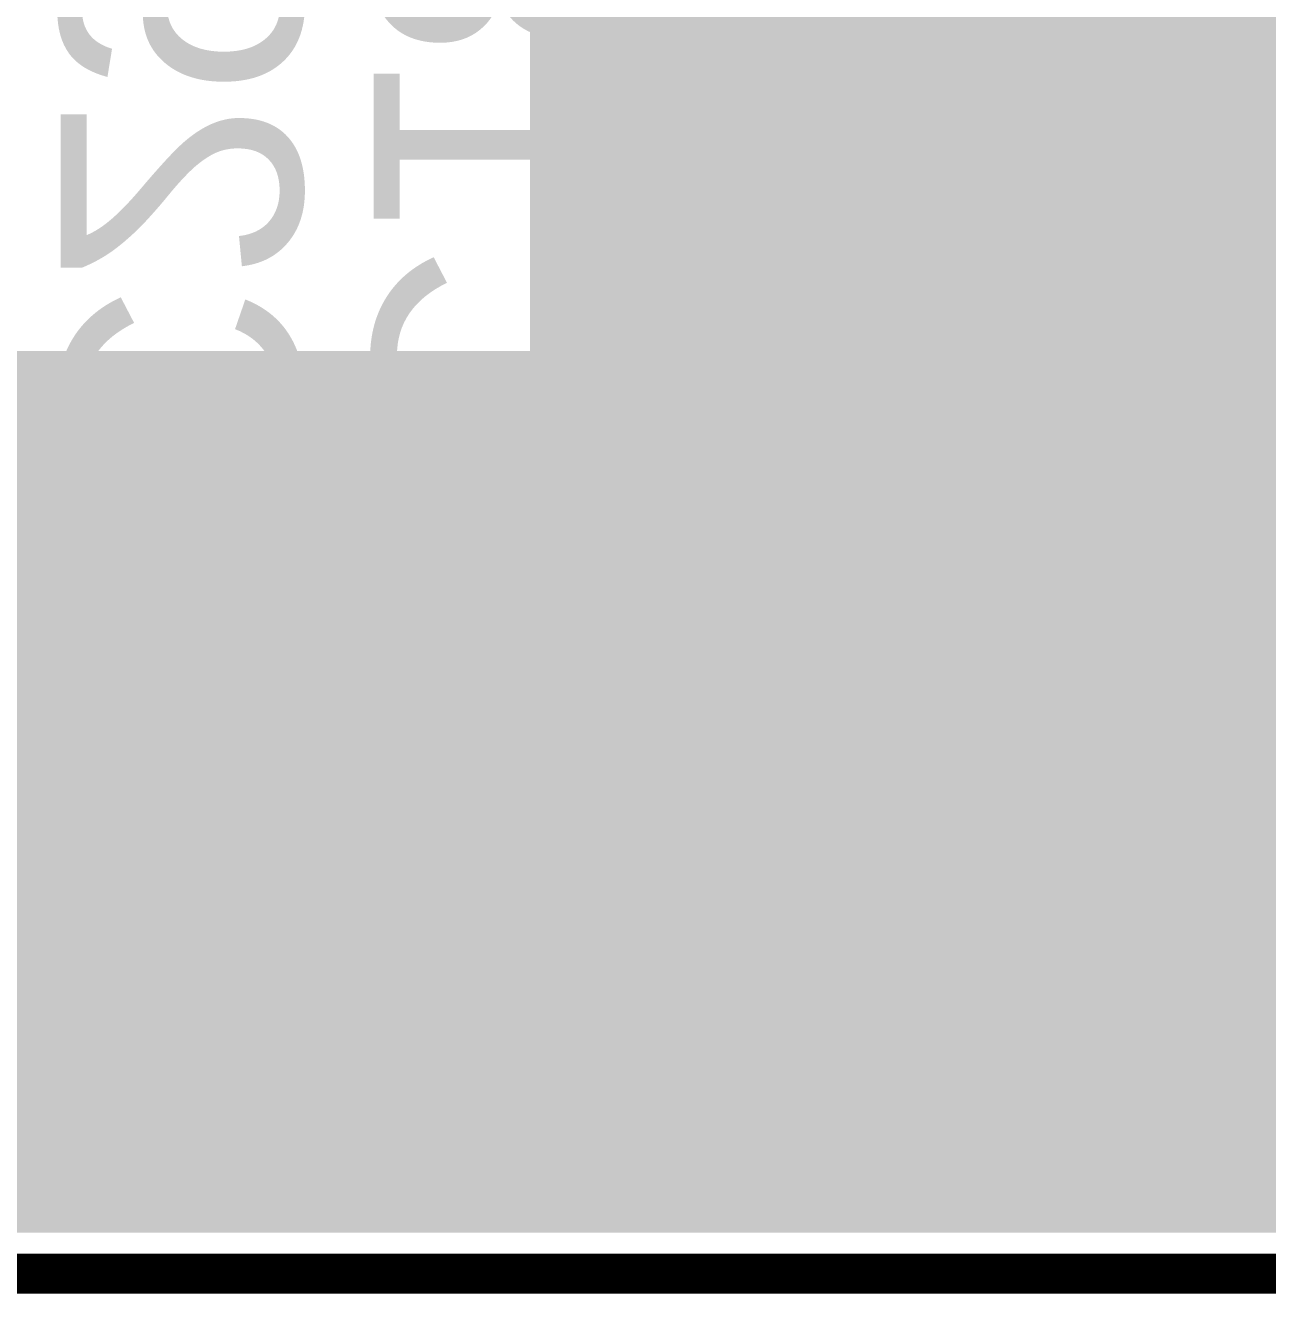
# Model space of a CAD drawing. Header units: inches. Extents: x -11 to 1110, y -7 to 455.
# Drawn here: x 613.09 to 620.95, y -0.13 to 7.9 of the extents above; entities that cross this region are included whole.
import ezdxf

# ---------------------------------------------------------------- set-up
doc = ezdxf.new("R2010")
doc.units = ezdxf.units.IN
for name, color, linetype in [('Board_outline', 216, 'Continuous'), ('Bottom Layer', 5, 'Continuous'), ('Bottom Overlay', 54, 'Continuous'), ('Top Layer', 1, 'Continuous')]:
    doc.layers.add(name, color=color, linetype=linetype)
doc.styles.add('Arial', font='', dxfattribs={"height": 0.2})
doc.styles.get('Arial').set_extended_font_data('Arial')

msp = doc.modelspace()

# ---------------------------------------------------------------- hatches: boundary and pattern name
at = {"layer": 'Bottom Layer'}
msp.add_hatch(color=5, dxfattribs=at).paths.add_polyline_path([(638.4290381, 15.26243836), (638.4319997399999, 15.24754888), (638.4319997399999, 13.62099892), (638.4319972, 10.286619), (638.4319972, 10.28661392), (638.4319972, 8.46479892), (636.24005594, 8.46479892), (636.22219974, 8.46835238), (636.22219974, 8.820398919999999), (633.8599997399999, 8.820398919999999), (633.8599997399999, 8.5077046), (633.8565173999999, 8.49019892), (633.8565173999999, 7.960349839999999), (633.83866628, 7.956798919999999), (633.3266784799999, 7.956798919999999), (633.30881974, 7.960349839999999), (633.30881974, 8.64799642), (633.2503997399999, 8.64799642), (633.2503997399999, 10.47139892), (631.0884, 10.47139892), (631.0884, 0.25896316), (600.8116, 0.25896316), (600.8116, 5.824141259999999), (600.81456164, 5.839038359999999), (600.8294511199999, 5.842), (617.4485999999999, 5.842), (617.4485999999999, 10.47139892), (616.29805874, 10.47139892), (616.28316164, 10.47436056), (616.2802, 10.48925004), (616.2802, 10.82666872), (616.2802, 12.0855994), (614.6400737399999, 12.0855994), (614.37097344, 12.3546997), (614.37097344, 12.78050022), (614.37590104, 12.78050022), (614.37590104, 13.62099892), (614.59639844, 13.62099892), (614.59639844, 12.78050022), (615.17600104, 12.78050022), (615.17600104, 13.62099892), (627.2784, 13.62099892), (627.2784, 15.24754126), (627.28136164, 15.26243836), (627.29625112, 15.2654), (638.414141, 15.2654)])
at = {"layer": 'Top Layer'}
msp.add_hatch(color=1, dxfattribs=at).paths.add_polyline_path([(638.4319972, 8.820398919999999), (631.1392, 8.820398919999999), (631.1392, 0.25896316), (616.2802, 0.25896316), (616.2802, 10.47139892), (616.2802, 12.0855994), (616.2802, 13.62099892), (638.4319997399999, 13.62099892)])

# ---------------------------------------------------------------- linework, layer by layer
at = {"layer": 'Board_outline'}
msp.add_lwpolyline([(0, 0, 0.254, 0.254, 0), (703.99999916, 0, 0.254, 0.254, 0)], format="xyseb", dxfattribs=at)

# ---------------------------------------------------------------- texts
at = {"layer": 'Bottom Overlay', "style": 'Arial', "text_generation_flag": 2}
for s, p in [('C18', (615.28984638, 4.978976579999999)), ('C17', (617.16944638, 4.978976579999999)), ('C13', (619.15064638, 4.978976579999999)), ('C29', (613.30864638, 4.72505786))]:
    msp.add_text(s, height=1.524, rotation=270, dxfattribs=at).set_placement(p)

doc.saveas('drawing.dxf')
